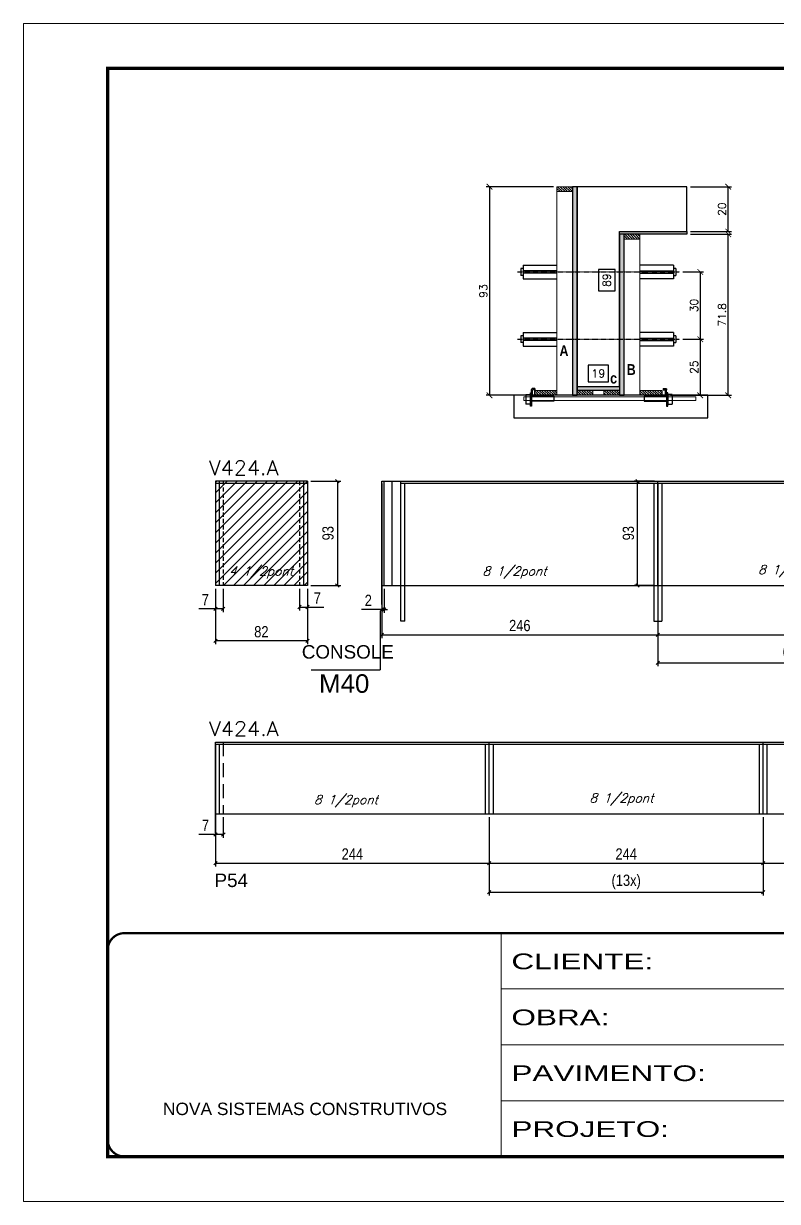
# Model space of a CAD drawing. Extents: x 137137 to 143418, y 10464 to 34486.
# Drawn here: x 138722 to 139394, y 23099 to 24149 of the extents above; entities that cross this region are included whole.
import ezdxf

# ---------------------------------------------------------------- set-up
doc = ezdxf.new("R2010")
doc.units = 0
for name, pattern in [('CONTINUO', [0]), ('DASHED', [0.75, 0.5, -0.25]), ('HIDDEN', [0.375, 0.25, -0.125])]:
    doc.linetypes.add(name, pattern=pattern)
for name, color, linetype in [('5', 5, 'Continuous'), ('barrote', 251, 'Continuous'), ('COTA', 241, 'Continuous'), ('Cota Seção (2x)', 4, 'Continuous'), ('detalhes', 4, 'Continuous'), ('NOMENCLATURA', 7, 'Continuous'), ('Painéis', 200, 'Continuous'), ('presilha', 1, 'Continuous'), ('Reaproveitamento', 251, 'Continuous'), ('SARR_2.2x7', 40, 'Continuous'), ('SARR_3.5x7', 81, 'Continuous'), ('TENSOR', 3, 'Continuous'), ('texto', 7, 'Continuous')]:
    doc.layers.add(name, color=color, linetype=linetype)
for name, color, linetype, lineweight in [('CONCRETO', 251, 'Continuous', 25), ('Folhas', 255, 'Continuous', 9), ('Hachura', 251, 'Continuous', 9), ('Madeira', 126, 'Continuous', 18), ('SARRAFO DE PRESSAO', 251, 'DASHED', 9), ('SCO-___-LAJ', 2, 'Continuous', 0), ('Texto Seção', 7, 'Continuous', 15)]:
    doc.layers.add(name, color=color, linetype=linetype, lineweight=lineweight)
doc.styles.add('ARIAL', font='arial.ttf')
doc.styles.add('COTA TECNICA', font='techl___.ttf', dxfattribs={"height": 10})
doc.styles.add('REGUA-120', font='ROMANS.shx', dxfattribs={"height": 15})
doc.styles.add('Romans', font='romans.shx')
doc.styles.get("Standard").update_dxf_attribs({"font": 'arial.ttf'})
doc.styles.add('TECNICA', font='techb___.ttf', dxfattribs={"height": 10})
doc.styles.add('Tecnologia', font='')
doc.styles.get('Tecnologia').set_extended_font_data('Forgotten Futurist')
doc.dimstyles.new('Cota Seção (2x)', dxfattribs={"dimtxt": 7, "dimasz": 5, "dimexe": 3, "dimexo": 3, "dimgap": 2, "dimtad": 3, "dimdec": 1, "dimlfac": 0.5, "dimzin": 12, "dimdsep": 46, "dimtxsty": 'Romans', "dimblk": 'ARCHTICK', "dimcen": 0, "dimclrd": 4, "dimclre": 4, "dimclrt": 1, "dimadec": 1, "dimazin": 3, "dimtfac": 1, "dimtdec": 1, "dimtmove": 0, "dimatfit": 3, "dimldrblk": 'OBLIQUE', "dimfxl": 1, "dimtolj": 1, "dimtzin": 12, "dimarcsym": 0})
doc.dimstyles.new('Cota Seção interna', dxfattribs={"dimtxt": 7, "dimasz": 6, "dimexe": 0.18, "dimexo": 2, "dimgap": -4, "dimtad": 3, "dimdec": 1, "dimlfac": 0.5, "dimzin": 12, "dimdsep": 46, "dimtxsty": 'Romans', "dimblk": 'ARCHTICK', "dimcen": 0.09, "dimse1": 1, "dimse2": 1, "dimsd1": 1, "dimsd2": 1, "dimclrd": 180, "dimclre": 5, "dimclrt": 1, "dimadec": 0, "dimazin": 3, "dimtfac": 1, "dimtdec": 1, "dimtofl": 0, "dimtmove": 0, "dimatfit": 3, "dimldrblk": 'ARCHTICK', "dimfxl": 1, "dimtolj": 1, "dimtzin": 0, "dimarcsym": 0})
doc.dimstyles.new('PAINEL', dxfattribs={"dimtxt": 10, "dimasz": 3, "dimexe": 3, "dimexo": 3, "dimgap": 3, "dimtad": 1, "dimdec": 1, "dimzin": 12, "dimdsep": 46, "dimtxsty": 'COTA TECNICA', "dimblk1": 'OBLIQUE', "dimblk2": 'OBLIQUE', "dimsah": 1, "dimcen": 0.9, "dimclrd": 4, "dimclre": 4, "dimclrt": 240, "dimadec": 1, "dimazin": 3, "dimtfac": 1, "dimtdec": 1, "dimtmove": 0, "dimatfit": 3, "dimfxl": 1, "dimtolj": 1, "dimtzin": 12, "dimarcsym": 0})

# ---------------------------------------------------------------- blocks, each defined once
blk = doc.blocks.new('9999999999')
at = {"color": 30, "linetype": 'CONTINUO'}
for p, q in [((98564.6, 34230.2), (98564.6, 34429.4)), ((98564.6, 34379.6), (99584, 34379.6)), ((98564.6, 34329.8), (99488, 34329.8)), ((98564.6, 34280), (99488, 34280))]:
    blk.add_line(p, q, dxfattribs=at)
at = {"color": 30, "linetype": 'CONTINUO', "const_width": 2}
blk.add_lwpolyline([(99584, 34230.2), (99584, 34414.4, 0.414214), (99569, 34429.4), (98229, 34429.4, 0.414214), (98214, 34414.4), (98214, 34245.2, 0.414214), (98229, 34230.2), (99584, 34230.2)], format="xyb", dxfattribs=at)
at = {"layer": 'Folhas'}
blk.add_lwpolyline([(98139, 34190.2), (99624, 34190.2), (99624, 35240.2), (98139, 35240.2)], close=True, dxfattribs=at)
at = {"layer": 'Folhas', "color": 30, "const_width": 3}
blk.add_lwpolyline([(98214, 34230.2), (99584, 34230.2), (99584, 35200.2), (98214, 35200.2)], close=True, dxfattribs=at)
at = {"color": 7, "linetype": 'Continuous', "ltscale": 5, "style": 'ARIAL'}
blk.add_text('NOVA SISTEMAS CONSTRUTIVOS', height=11.059, dxfattribs=at).set_placement((98263.2, 34267.2))
at = {"layer": 'Folhas', "color": 7, "style": 'Tecnologia', "width": 1.5}
for s, p in [('CLIENTE:', (98573.7, 34397.2)), ('OBRA:', (98573.7, 34347.3)), ('PAVIMENTO:', (98573.7, 34297.5)), ('PROJETO:', (98573.7, 34247.7))]:
    blk.add_text(s, height=14, dxfattribs=at).set_placement(p)
blk = doc.blocks.new('_Oblique')
at = {"color": 0, "linetype": 'ByBlock', "lineweight": -2}
blk.add_line((-0.5, -0.5), (0.5, 0.5), dxfattribs=at)
blk = doc.blocks.new('*D873')
at = {"layer": 'COTA', "color": 4, "linetype": 'ByBlock', "lineweight": -2, "transparency": 16777216}
for p, q in [((139041.5, 23657.2), (139041.5, 23600.8)), ((139287.5, 23644.8), (139287.5, 23600.8)), ((139041.5, 23603.8), (139287.5, 23603.8))]:
    blk.add_line(p, q, dxfattribs=at)
at = {"layer": 'Defpoints', "color": 0, "linetype": 'ByBlock', "transparency": 16777216}
for p in [(139041.5, 23660.2), (139287.5, 23647.8), (139287.5, 23603.8)]:
    blk.add_point(p, dxfattribs=at)
at = {"layer": 'COTA', "color": 4, "linetype": 'ByBlock', "lineweight": -2, "transparency": 16777216, "xscale": 3, "yscale": 3, "zscale": 3, "rotation": 180}
blk.add_blockref('_Oblique', (139041.5, 23603.8), dxfattribs=at)
at = {"layer": 'COTA', "color": 4, "linetype": 'ByBlock', "lineweight": -2, "transparency": 16777216, "xscale": 3, "yscale": 3, "zscale": 3}
blk.add_blockref('_Oblique', (139287.5, 23603.8), dxfattribs=at)
at = {"layer": 'COTA', "color": 240, "linetype": 'ByBlock', "transparency": 16777216, "insert": (139164.5, 23611.9), "char_height": 10, "attachment_point": 5, "style": 'COTA TECNICA'}
blk.add_mtext('\\A1;246', dxfattribs=at)
blk = doc.blocks.new('*D874')
at = {"layer": 'COTA', "color": 4, "linetype": 'ByBlock', "lineweight": -2, "transparency": 16777216}
for p, q in [((139287.5, 23644.8), (139287.5, 23600.8)), ((139531.5, 23644.8), (139531.5, 23600.8)), ((139287.5, 23603.8), (139531.5, 23603.8))]:
    blk.add_line(p, q, dxfattribs=at)
at = {"layer": 'Defpoints', "color": 0, "linetype": 'ByBlock', "transparency": 16777216}
for p in [(139287.5, 23647.8), (139531.5, 23647.8), (139531.5, 23603.8)]:
    blk.add_point(p, dxfattribs=at)
at = {"layer": 'COTA', "color": 4, "linetype": 'ByBlock', "lineweight": -2, "transparency": 16777216, "xscale": 3, "yscale": 3, "zscale": 3, "rotation": 180}
blk.add_blockref('_Oblique', (139287.5, 23603.8), dxfattribs=at)
at = {"layer": 'COTA', "color": 4, "linetype": 'ByBlock', "lineweight": -2, "transparency": 16777216, "xscale": 3, "yscale": 3, "zscale": 3}
blk.add_blockref('_Oblique', (139531.5, 23603.8), dxfattribs=at)
at = {"layer": 'COTA', "color": 240, "linetype": 'ByBlock', "transparency": 16777216, "insert": (139409.5, 23611.9), "char_height": 10, "attachment_point": 5, "style": 'COTA TECNICA'}
blk.add_mtext('\\A1;244', dxfattribs=at)
blk = doc.blocks.new('*D887')
at = {"layer": 'COTA', "color": 4, "lineweight": -2, "ltscale": 25, "transparency": 16777216}
for p, q in [((139287.5, 23644.8), (139287.5, 23575.7)), ((139531.5, 23644.8), (139531.5, 23575.7)), ((139287.5, 23578.7), (139531.5, 23578.7))]:
    blk.add_line(p, q, dxfattribs=at)
at = {"layer": 'Defpoints', "color": 0, "ltscale": 25, "transparency": 16777216}
for p in [(139287.5, 23647.8), (139531.5, 23647.8), (139531.5, 23578.7)]:
    blk.add_point(p, dxfattribs=at)
at = {"layer": 'COTA', "color": 4, "lineweight": -2, "ltscale": 25, "transparency": 16777216, "xscale": 3, "yscale": 3, "zscale": 3, "rotation": 180}
blk.add_blockref('_Oblique', (139287.5, 23578.7), dxfattribs=at)
at = {"layer": 'COTA', "color": 4, "lineweight": -2, "ltscale": 25, "transparency": 16777216, "xscale": 3, "yscale": 3, "zscale": 3}
blk.add_blockref('_Oblique', (139531.5, 23578.7), dxfattribs=at)
at = {"layer": 'COTA', "color": 240, "ltscale": 25, "transparency": 16777216, "insert": (139409.5, 23588), "char_height": 10, "attachment_point": 5, "style": 'COTA TECNICA'}
blk.add_mtext('\\A1;(4X)', dxfattribs=at)
blk = doc.blocks.new('_ArchTick')
at = {"color": 0, "linetype": 'ByBlock', "const_width": 0.15}
blk.add_lwpolyline([(-0.5, -0.5), (0.5, 0.5)], dxfattribs=at)
blk = doc.blocks.new('*D876')
at = {"layer": 'COTA', "color": 4, "lineweight": -2, "transparency": 16777216}
for p, q in [((139316.5, 23960.8), (139353.2, 23960.8)), ((139350.2, 23817.2), (139350.2, 23960.8)), ((139298.9, 23817.2), (139353.2, 23817.2))]:
    blk.add_line(p, q, dxfattribs=at)
at = {"layer": 'Defpoints', "color": 0, "transparency": 16777216}
for p in [(139313.5, 23960.8), (139350.2, 23960.8), (139295.9, 23817.2)]:
    blk.add_point(p, dxfattribs=at)
at = {"layer": 'COTA', "color": 4, "lineweight": -2, "transparency": 16777216, "xscale": 5, "yscale": 5, "zscale": 5}
for p, rotation in [((139350.2, 23960.8), 90), ((139350.2, 23817.2), 270)]:
    blk.add_blockref('_ArchTick', p, dxfattribs=dict(at, rotation=rotation))
at = {"layer": 'COTA', "color": 1, "transparency": 16777216, "insert": (139344.7, 23889), "char_height": 7, "attachment_point": 5, "rotation": 90, "style": 'Romans'}
blk.add_mtext('\\A1;71.8', dxfattribs=at)
blk = doc.blocks.new('*D877')
at = {"layer": 'COTA', "color": 4, "lineweight": -2, "transparency": 16777216}
for p, q in [((139316.5, 24003.2), (139353.2, 24003.2)), ((139350.2, 23963.2), (139350.2, 24003.2)), ((139316.5, 23963.2), (139353.2, 23963.2))]:
    blk.add_line(p, q, dxfattribs=at)
at = {"layer": 'Defpoints', "color": 0, "transparency": 16777216}
for p in [(139313.5, 24003.2), (139350.2, 24003.2), (139313.5, 23963.2)]:
    blk.add_point(p, dxfattribs=at)
at = {"layer": 'COTA', "color": 4, "lineweight": -2, "transparency": 16777216, "xscale": 5, "yscale": 5, "zscale": 5}
for p, rotation in [((139350.2, 24003.2), 90), ((139350.2, 23963.2), 270)]:
    blk.add_blockref('_ArchTick', p, dxfattribs=dict(at, rotation=rotation))
at = {"layer": 'COTA', "color": 1, "transparency": 16777216, "insert": (139344.7, 23983.2), "char_height": 7, "attachment_point": 5, "rotation": 90, "style": 'Romans'}
blk.add_mtext('\\A1;20', dxfattribs=at)
blk = doc.blocks.new('*D878')
at = {"layer": 'Cota Seção (2x)', "color": 180, "lineweight": -2, "transparency": 16777216}
for p, q in [((139249.5, 23929.4), (139234.5, 23929.4)), ((139234.5, 23929.4), (139234.5, 23910.4)), ((139249.5, 23910.4), (139249.5, 23929.4)), ((139234.5, 23910.4), (139249.5, 23910.4))]:
    blk.add_line(p, q, dxfattribs=at)
at = {"layer": 'Defpoints', "color": 0, "transparency": 16777216}
for p in [(139253.5, 24003.2), (139253.5, 24003.2), (139253.5, 23825.2)]:
    blk.add_point(p, dxfattribs=at)
at = {"layer": 'Cota Seção (2x)', "color": 1, "transparency": 16777216, "insert": (139242, 23919.9), "char_height": 7, "attachment_point": 5, "rotation": 90, "style": 'Romans'}
blk.add_mtext('\\A1;89', dxfattribs=at)
blk = doc.blocks.new('PRESILHA METÁLICA 1')
at = {"layer": 'presilha'}
for p, q in [((7.5, 10.6), (7.5, 19.9)), ((12, 21), (8.6, 21)), ((9, 11.6), (9, 18.9)), ((12, 19.5), (9.6, 19.5)), ((12, 21), (12, 19.5)), ((0, 13), (6, 13)), ((0, 13), (0, 0)), ((6, 0), (0, 0)), ((6, 15.5), (7.5, 15.5)), ((6, -2.5), (6, 15.5)), ((6, 13), (6, 0)), ((7.5, 15.5), (7.5, -2.5)), ((37.5, 4.1), (7.5, 4.1)), ((37.5, 11), (9.6, 11)), ((37.5, 11), (37.5, 4.1)), ((7.5, -2.5), (6, -2.5))]:
    blk.add_line(p, q, dxfattribs=at)
for centre, radius, start, end in [((8.6, 19.9), 1.14, 90, 180), ((9.6, 18.9), 0.57, 90, 180), ((9.6, 11.6), 0.57, 180, 270)]:
    blk.add_arc(centre, radius, start, end, dxfattribs=at)
blk = doc.blocks.new('*D879')
at = {"layer": 'Cota Seção (2x)', "color": 180, "lineweight": -2, "transparency": 16777216}
for p, q in [((139243.5, 23844.2), (139225.5, 23844.2)), ((139225.5, 23844.2), (139225.5, 23829.2)), ((139243.5, 23829.2), (139243.5, 23844.2)), ((139225.5, 23829.2), (139243.5, 23829.2))]:
    blk.add_line(p, q, dxfattribs=at)
at = {"layer": 'Defpoints', "color": 0, "transparency": 16777216}
for p in [(139253.5, 23825.2), (139215.5, 23817.2), (139253.5, 23817.2)]:
    blk.add_point(p, dxfattribs=at)
at = {"layer": 'Cota Seção (2x)', "color": 1, "transparency": 16777216, "insert": (139234.5, 23836.7), "char_height": 7, "attachment_point": 5, "style": 'Romans'}
blk.add_mtext('\\A1;19', dxfattribs=at)
blk = doc.blocks.new('*D880')
at = {"layer": 'COTA', "color": 4, "lineweight": -2, "transparency": 16777216}
for p, q in [((139194.5, 24003.2), (139134.5, 24003.2)), ((139137.5, 24003.2), (139137.5, 23817.2)), ((139194.5, 23817.2), (139134.5, 23817.2))]:
    blk.add_line(p, q, dxfattribs=at)
at = {"layer": 'Defpoints', "color": 0, "transparency": 16777216}
for p in [(139197.5, 24003.2), (139137.5, 23817.2), (139197.5, 23817.2)]:
    blk.add_point(p, dxfattribs=at)
at = {"layer": 'COTA', "color": 4, "lineweight": -2, "transparency": 16777216, "xscale": 5, "yscale": 5, "zscale": 5}
for p, rotation in [((139137.5, 24003.2), 90), ((139137.5, 23817.2), 270)]:
    blk.add_blockref('_ArchTick', p, dxfattribs=dict(at, rotation=rotation))
at = {"layer": 'COTA', "color": 1, "transparency": 16777216, "insert": (139132, 23910.2), "char_height": 7, "attachment_point": 5, "rotation": 90, "style": 'Romans'}
blk.add_mtext('\\A1;93', dxfattribs=at)
blk = doc.blocks.new('*D881')
at = {"layer": 'COTA', "color": 4, "lineweight": -2, "transparency": 16777216}
for p, q in [((139309.8, 23867.2), (139328.3, 23867.2)), ((139325.3, 23867.2), (139325.3, 23817.2)), ((139309.8, 23817.2), (139328.3, 23817.2))]:
    blk.add_line(p, q, dxfattribs=at)
at = {"layer": 'Defpoints', "color": 0, "transparency": 16777216}
for p in [(139306.8, 23867.2), (139306.8, 23817.2), (139325.3, 23817.2)]:
    blk.add_point(p, dxfattribs=at)
at = {"layer": 'COTA', "color": 4, "lineweight": -2, "transparency": 16777216, "xscale": 5, "yscale": 5, "zscale": 5}
for p, rotation in [((139325.3, 23867.2), 90), ((139325.3, 23817.2), 270)]:
    blk.add_blockref('_ArchTick', p, dxfattribs=dict(at, rotation=rotation))
at = {"layer": 'COTA', "color": 1, "transparency": 16777216, "insert": (139319.8, 23842.2), "char_height": 7, "attachment_point": 5, "rotation": 90, "style": 'Romans'}
blk.add_mtext('\\A1;25', dxfattribs=at)
blk = doc.blocks.new('*D888')
at = {"layer": 'COTA', "color": 4, "lineweight": -2, "ltscale": 25, "transparency": 16777216}
for p, q in [((139041.5, 23644.8), (139041.5, 23623.4)), ((139043.5, 23644.8), (139043.5, 23623.4)), ((139041.5, 23626.4), (139023.4, 23626.4)), ((139043.5, 23626.4), (139041.5, 23626.4)), ((139043.5, 23626.4), (139046.5, 23626.4))]:
    blk.add_line(p, q, dxfattribs=at)
at = {"layer": 'Defpoints', "color": 0, "ltscale": 25, "transparency": 16777216}
for p in [(139041.5, 23647.8), (139043.5, 23647.8), (139041.5, 23626.4)]:
    blk.add_point(p, dxfattribs=at)
at = {"layer": 'COTA', "color": 4, "lineweight": -2, "ltscale": 25, "transparency": 16777216, "xscale": 3, "yscale": 3, "zscale": 3}
blk.add_blockref('_Oblique', (139041.5, 23626.4), dxfattribs=at)
at = {"layer": 'COTA', "color": 4, "lineweight": -2, "ltscale": 25, "transparency": 16777216, "xscale": 3, "yscale": 3, "zscale": 3, "rotation": 180}
blk.add_blockref('_Oblique', (139043.5, 23626.4), dxfattribs=at)
at = {"layer": 'COTA', "color": 240, "ltscale": 25, "transparency": 16777216, "insert": (139029.5, 23634.4), "char_height": 10, "attachment_point": 5, "style": 'COTA TECNICA'}
blk.add_mtext('\\A1;2', dxfattribs=at)
blk = doc.blocks.new('*D890')
at = {"layer": 'COTA', "color": 4, "lineweight": -2, "ltscale": 25, "transparency": 16777216}
for p, q in [((138893.2, 23644.8), (138893.2, 23595.3)), ((138975.2, 23644.8), (138975.2, 23595.3)), ((138975.2, 23598.3), (138893.2, 23598.3))]:
    blk.add_line(p, q, dxfattribs=at)
at = {"layer": 'Defpoints', "color": 0, "ltscale": 25, "transparency": 16777216}
for p in [(138893.2, 23647.8), (138975.2, 23647.8), (138893.2, 23598.3)]:
    blk.add_point(p, dxfattribs=at)
at = {"layer": 'COTA', "color": 4, "lineweight": -2, "ltscale": 25, "transparency": 16777216, "xscale": 3, "yscale": 3, "zscale": 3, "rotation": 180}
blk.add_blockref('_Oblique', (138893.2, 23598.3), dxfattribs=at)
at = {"layer": 'COTA', "color": 4, "lineweight": -2, "ltscale": 25, "transparency": 16777216, "xscale": 3, "yscale": 3, "zscale": 3}
blk.add_blockref('_Oblique', (138975.2, 23598.3), dxfattribs=at)
at = {"layer": 'COTA', "color": 240, "ltscale": 25, "transparency": 16777216, "insert": (138934.2, 23606.4), "char_height": 10, "attachment_point": 5, "style": 'COTA TECNICA'}
blk.add_mtext('\\A1;82', dxfattribs=at)
blk = doc.blocks.new('*D891')
at = {"layer": 'COTA', "color": 4, "lineweight": -2, "ltscale": 25, "transparency": 16777216}
for p, q in [((138978.2, 23740.8), (139004.9, 23740.8)), ((139001.9, 23740.8), (139001.9, 23647.8)), ((138978.2, 23647.8), (139004.9, 23647.8))]:
    blk.add_line(p, q, dxfattribs=at)
at = {"layer": 'Defpoints', "color": 0, "ltscale": 25, "transparency": 16777216}
for p in [(138975.2, 23740.8), (138975.2, 23647.8), (139001.9, 23647.8)]:
    blk.add_point(p, dxfattribs=at)
at = {"layer": 'COTA', "color": 4, "lineweight": -2, "ltscale": 25, "transparency": 16777216, "xscale": 3, "yscale": 3, "zscale": 3}
for p, rotation in [((139001.9, 23740.8), 90), ((139001.9, 23647.8), 270)]:
    blk.add_blockref('_Oblique', p, dxfattribs=dict(at, rotation=rotation))
at = {"layer": 'COTA', "color": 240, "ltscale": 25, "transparency": 16777216, "insert": (138993.6, 23694.3), "char_height": 10, "attachment_point": 5, "rotation": 90, "style": 'COTA TECNICA'}
blk.add_mtext('\\A1;93', dxfattribs=at)
blk = doc.blocks.new('*D884')
at = {"layer": 'COTA', "color": 4, "lineweight": -2, "ltscale": 25, "transparency": 16777216}
for p, q in [((138893.2, 23644.8), (138893.2, 23624)), ((138900.2, 23644.8), (138900.2, 23624)), ((138893.2, 23627), (138878.5, 23627)), ((138900.2, 23627), (138893.2, 23627))]:
    blk.add_line(p, q, dxfattribs=at)
at = {"layer": 'Defpoints', "color": 0, "ltscale": 25, "transparency": 16777216}
for p in [(138893.2, 23647.8), (138900.2, 23647.8), (138893.2, 23627)]:
    blk.add_point(p, dxfattribs=at)
at = {"layer": 'COTA', "color": 4, "lineweight": -2, "ltscale": 25, "transparency": 16777216, "xscale": 3, "yscale": 3, "zscale": 3, "rotation": 180}
blk.add_blockref('_Oblique', (138893.2, 23627), dxfattribs=at)
at = {"layer": 'COTA', "color": 4, "lineweight": -2, "ltscale": 25, "transparency": 16777216, "xscale": 3, "yscale": 3, "zscale": 3}
blk.add_blockref('_Oblique', (138900.2, 23627), dxfattribs=at)
at = {"layer": 'COTA', "color": 240, "ltscale": 25, "transparency": 16777216, "insert": (138884.3, 23635.1), "char_height": 10, "attachment_point": 5, "style": 'COTA TECNICA'}
blk.add_mtext('\\A1;7', dxfattribs=at)
blk = doc.blocks.new('*D885')
at = {"layer": 'COTA', "color": 4, "lineweight": -2, "ltscale": 25, "transparency": 16777216}
for p, q in [((138968.2, 23644.8), (138968.2, 23625.5)), ((138975.2, 23644.8), (138975.2, 23625.5)), ((138968.2, 23628.5), (138975.2, 23628.5)), ((138975.2, 23628.5), (138989.9, 23628.5))]:
    blk.add_line(p, q, dxfattribs=at)
at = {"layer": 'Defpoints', "color": 0, "ltscale": 25, "transparency": 16777216}
for p in [(138968.2, 23647.8), (138975.2, 23647.8), (138975.2, 23628.5)]:
    blk.add_point(p, dxfattribs=at)
at = {"layer": 'COTA', "color": 4, "lineweight": -2, "ltscale": 25, "transparency": 16777216, "xscale": 3, "yscale": 3, "zscale": 3, "rotation": 180}
blk.add_blockref('_Oblique', (138968.2, 23628.5), dxfattribs=at)
at = {"layer": 'COTA', "color": 4, "lineweight": -2, "ltscale": 25, "transparency": 16777216, "xscale": 3, "yscale": 3, "zscale": 3}
blk.add_blockref('_Oblique', (138975.2, 23628.5), dxfattribs=at)
at = {"layer": 'COTA', "color": 240, "ltscale": 25, "transparency": 16777216, "insert": (138984.1, 23636.6), "char_height": 10, "attachment_point": 5, "style": 'COTA TECNICA'}
blk.add_mtext('\\A1;7', dxfattribs=at)
blk = doc.blocks.new('*D866')
at = {"layer": 'COTA', "color": 4, "linetype": 'ByBlock', "lineweight": -2, "transparency": 16777216}
for p, q in [((138893.3, 23453.6), (138893.3, 23397.2)), ((139137.3, 23441.1), (139137.3, 23397.2)), ((138893.3, 23400.2), (139137.3, 23400.2))]:
    blk.add_line(p, q, dxfattribs=at)
at = {"layer": 'Defpoints', "color": 0, "linetype": 'ByBlock', "transparency": 16777216}
for p in [(138893.3, 23456.6), (139137.3, 23444.1), (139137.3, 23400.2)]:
    blk.add_point(p, dxfattribs=at)
at = {"layer": 'COTA', "color": 4, "linetype": 'ByBlock', "lineweight": -2, "transparency": 16777216, "xscale": 3, "yscale": 3, "zscale": 3, "rotation": 180}
blk.add_blockref('_Oblique', (138893.3, 23400.2), dxfattribs=at)
at = {"layer": 'COTA', "color": 4, "linetype": 'ByBlock', "lineweight": -2, "transparency": 16777216, "xscale": 3, "yscale": 3, "zscale": 3}
blk.add_blockref('_Oblique', (139137.3, 23400.2), dxfattribs=at)
at = {"layer": 'COTA', "color": 240, "linetype": 'ByBlock', "transparency": 16777216, "insert": (139015.3, 23408.3), "char_height": 10, "attachment_point": 5, "style": 'COTA TECNICA'}
blk.add_mtext('\\A1;244', dxfattribs=at)
blk = doc.blocks.new('*D867')
at = {"layer": 'COTA', "color": 4, "linetype": 'ByBlock', "lineweight": -2, "transparency": 16777216}
for p, q in [((139137.3, 23441.1), (139137.3, 23397.2)), ((139381.3, 23441.1), (139381.3, 23397.2)), ((139137.3, 23400.2), (139381.3, 23400.2))]:
    blk.add_line(p, q, dxfattribs=at)
at = {"layer": 'Defpoints', "color": 0, "linetype": 'ByBlock', "transparency": 16777216}
for p in [(139137.3, 23444.1), (139381.3, 23444.1), (139381.3, 23400.2)]:
    blk.add_point(p, dxfattribs=at)
at = {"layer": 'COTA', "color": 4, "linetype": 'ByBlock', "lineweight": -2, "transparency": 16777216, "xscale": 3, "yscale": 3, "zscale": 3, "rotation": 180}
blk.add_blockref('_Oblique', (139137.3, 23400.2), dxfattribs=at)
at = {"layer": 'COTA', "color": 4, "linetype": 'ByBlock', "lineweight": -2, "transparency": 16777216, "xscale": 3, "yscale": 3, "zscale": 3}
blk.add_blockref('_Oblique', (139381.3, 23400.2), dxfattribs=at)
at = {"layer": 'COTA', "color": 240, "linetype": 'ByBlock', "transparency": 16777216, "insert": (139259.3, 23408.3), "char_height": 10, "attachment_point": 5, "style": 'COTA TECNICA'}
blk.add_mtext('\\A1;244', dxfattribs=at)
blk = doc.blocks.new('*D868')
at = {"layer": 'COTA', "color": 4, "lineweight": -2, "ltscale": 25, "transparency": 16777216}
for p, q in [((139381.3, 23441.1), (139381.3, 23397.2)), ((139586.3, 23441.1), (139586.3, 23397.2)), ((139381.3, 23400.2), (139586.3, 23400.2))]:
    blk.add_line(p, q, dxfattribs=at)
at = {"layer": 'Defpoints', "color": 0, "ltscale": 25, "transparency": 16777216}
for p in [(139381.3, 23444.1), (139586.3, 23444.1), (139586.3, 23400.2)]:
    blk.add_point(p, dxfattribs=at)
at = {"layer": 'COTA', "color": 4, "lineweight": -2, "ltscale": 25, "transparency": 16777216, "xscale": 3, "yscale": 3, "zscale": 3, "rotation": 180}
blk.add_blockref('_Oblique', (139381.3, 23400.2), dxfattribs=at)
at = {"layer": 'COTA', "color": 4, "lineweight": -2, "ltscale": 25, "transparency": 16777216, "xscale": 3, "yscale": 3, "zscale": 3}
blk.add_blockref('_Oblique', (139586.3, 23400.2), dxfattribs=at)
at = {"layer": 'COTA', "color": 240, "ltscale": 25, "transparency": 16777216, "insert": (139483.8, 23408.3), "char_height": 10, "attachment_point": 5, "style": 'COTA TECNICA'}
blk.add_mtext('\\A1;205', dxfattribs=at)
blk = doc.blocks.new('*D1313')
at = {"layer": 'COTA', "color": 4, "lineweight": -2, "transparency": 16777216}
for p, q in [((139309.8, 23927.2), (139328.3, 23927.2)), ((139325.3, 23927.2), (139325.3, 23867.2)), ((139309.8, 23867.2), (139328.3, 23867.2))]:
    blk.add_line(p, q, dxfattribs=at)
at = {"layer": 'Defpoints', "color": 0, "transparency": 16777216}
for p in [(139306.8, 23927.2), (139306.8, 23867.2), (139325.3, 23867.2)]:
    blk.add_point(p, dxfattribs=at)
at = {"layer": 'COTA', "color": 4, "lineweight": -2, "transparency": 16777216, "xscale": 5, "yscale": 5, "zscale": 5}
for p, rotation in [((139325.3, 23927.2), 90), ((139325.3, 23867.2), 270)]:
    blk.add_blockref('_ArchTick', p, dxfattribs=dict(at, rotation=rotation))
at = {"layer": 'COTA', "color": 1, "transparency": 16777216, "insert": (139319.8, 23897.2), "char_height": 7, "attachment_point": 5, "rotation": 90, "style": 'Romans'}
blk.add_mtext('\\A1;30', dxfattribs=at)
blk = doc.blocks.new('*D1314')
at = {"layer": 'COTA', "color": 4, "lineweight": -2, "ltscale": 25, "transparency": 16777216}
for p, q in [((139137.3, 23441.1), (139137.3, 23371.2)), ((139381.3, 23441.1), (139381.3, 23371.2)), ((139137.3, 23374.2), (139381.3, 23374.2))]:
    blk.add_line(p, q, dxfattribs=at)
at = {"layer": 'Defpoints', "color": 0, "ltscale": 25, "transparency": 16777216}
for p in [(139137.3, 23444.1), (139381.3, 23444.1), (139381.3, 23374.2)]:
    blk.add_point(p, dxfattribs=at)
at = {"layer": 'COTA', "color": 4, "lineweight": -2, "ltscale": 25, "transparency": 16777216, "xscale": 3, "yscale": 3, "zscale": 3, "rotation": 180}
blk.add_blockref('_Oblique', (139137.3, 23374.2), dxfattribs=at)
at = {"layer": 'COTA', "color": 4, "lineweight": -2, "ltscale": 25, "transparency": 16777216, "xscale": 3, "yscale": 3, "zscale": 3}
blk.add_blockref('_Oblique', (139381.3, 23374.2), dxfattribs=at)
at = {"layer": 'COTA', "color": 240, "ltscale": 25, "transparency": 16777216, "insert": (139259.3, 23383.4), "char_height": 10, "attachment_point": 5, "style": 'COTA TECNICA'}
blk.add_mtext('\\A1;(13x)', dxfattribs=at)
blk = doc.blocks.new('*D1316')
at = {"layer": 'COTA', "color": 4, "lineweight": -2, "ltscale": 25, "transparency": 16777216}
for p, q in [((138893.3, 23441.1), (138893.3, 23422.8)), ((138900.3, 23441.1), (138900.3, 23422.8)), ((138893.3, 23425.8), (138878.5, 23425.8)), ((138900.3, 23425.8), (138893.3, 23425.8))]:
    blk.add_line(p, q, dxfattribs=at)
at = {"layer": 'Defpoints', "color": 0, "ltscale": 25, "transparency": 16777216}
for p in [(138893.3, 23444.1), (138900.3, 23444.1), (138893.3, 23425.8)]:
    blk.add_point(p, dxfattribs=at)
at = {"layer": 'COTA', "color": 4, "lineweight": -2, "ltscale": 25, "transparency": 16777216, "xscale": 3, "yscale": 3, "zscale": 3, "rotation": 180}
blk.add_blockref('_Oblique', (138893.3, 23425.8), dxfattribs=at)
at = {"layer": 'COTA', "color": 4, "lineweight": -2, "ltscale": 25, "transparency": 16777216, "xscale": 3, "yscale": 3, "zscale": 3}
blk.add_blockref('_Oblique', (138900.3, 23425.8), dxfattribs=at)
at = {"layer": 'COTA', "color": 240, "ltscale": 25, "transparency": 16777216, "insert": (138884.4, 23433.9), "char_height": 10, "attachment_point": 5, "style": 'COTA TECNICA'}
blk.add_mtext('\\A1;7', dxfattribs=at)
blk = doc.blocks.new('*D2024')
at = {"layer": 'COTA', "color": 4, "lineweight": -2, "ltscale": 25, "transparency": 16777216}
for p, q in [((139284.5, 23740.8), (139266.5, 23740.8)), ((139269.5, 23647.8), (139269.5, 23740.8)), ((139284.5, 23647.8), (139266.5, 23647.8))]:
    blk.add_line(p, q, dxfattribs=at)
at = {"layer": 'Defpoints', "color": 0, "ltscale": 25, "transparency": 16777216}
for p in [(139269.5, 23740.8), (139287.5, 23740.8), (139287.5, 23647.8)]:
    blk.add_point(p, dxfattribs=at)
at = {"layer": 'COTA', "color": 4, "lineweight": -2, "ltscale": 25, "transparency": 16777216, "xscale": 3, "yscale": 3, "zscale": 3}
for p, rotation in [((139269.5, 23740.8), 90), ((139269.5, 23647.8), 270)]:
    blk.add_blockref('_Oblique', p, dxfattribs=dict(at, rotation=rotation))
at = {"layer": 'COTA', "color": 240, "ltscale": 25, "transparency": 16777216, "insert": (139261.3, 23694.3), "char_height": 10, "attachment_point": 5, "rotation": 90, "style": 'COTA TECNICA'}
blk.add_mtext('\\A1;93', dxfattribs=at)

msp = doc.modelspace()

# ---------------------------------------------------------------- hatches: boundary and pattern name
at = {"layer": 'Hachura'}
h = msp.add_hatch(dxfattribs=at)
h.set_pattern_fill('ANSI31', color=256, scale=0.5, angle=270, style=0)
h.set_pattern_definition([(315, (162087.5489, 15695.549), (1.12253202, 1.12253202), [])])
h.paths.add_polyline_path([(139197.49, 23998.79), (139197.49, 24003.19), (139211.49, 24003.19), (139211.49, 23998.79)])
h = msp.add_hatch(color=256, dxfattribs=at)
h.dxf.hatch_style = 1
h.paths.add_polyline_path([(139215.49, 24003.19), (139211.49, 24003.19), (139211.49, 23817.19), (139215.49, 23817.19)])
h = msp.add_hatch(color=256, dxfattribs=at)
h.dxf.hatch_style = 1
h.paths.add_polyline_path([(139253.49, 23960.79), (139253.49, 23963.19), (139313.49, 23963.19), (139313.49, 23960.79)])
h = msp.add_hatch(color=256, dxfattribs=at)
h.dxf.hatch_style = 1
h.paths.add_polyline_path([(139257.49, 23960.79), (139253.49, 23960.79), (139253.49, 23817.19), (139257.49, 23817.19)])
h = msp.add_hatch(dxfattribs=at)
h.set_pattern_fill('ANSI31', color=256, scale=0.5, angle=270, style=0)
h.set_pattern_definition([(315, (162147.5489, 15653.149), (1.12253202, 1.12253202), [])])
h.paths.add_polyline_path([(139257.49, 23956.39), (139257.49, 23960.79), (139271.49, 23960.79), (139271.49, 23956.39)])
h = msp.add_hatch(color=256, dxfattribs=at)
h.dxf.hatch_style = 1
h.paths.add_polyline_path([(139215.49, 23821.59), (139215.49, 23825.19), (139253.49, 23825.19), (139253.49, 23821.59)])
h = msp.add_hatch(dxfattribs=at)
h.set_pattern_fill('ANSI31', color=256, scale=0.5, angle=270, style=0)
h.set_pattern_definition([(315, (162053.5489, 15587.549), (1.12253202, 1.12253202), [])])
h.paths.add_polyline_path([(139197.49, 23817.19), (139197.49, 23821.59), (139177.49, 23821.59), (139177.49, 23817.19)])
h = msp.add_hatch(dxfattribs=at)
h.set_pattern_fill('ANSI31', color=256, scale=0.5, angle=270, style=0)
h.set_pattern_definition([(315, (162156.351, 15587.549), (1.12253202, 1.12253202), [])])
h.paths.add_polyline_path([(139215.49, 23817.19), (139215.49, 23821.59), (139229.49, 23821.59), (139229.49, 23817.19)])
h = msp.add_hatch(dxfattribs=at)
h.set_pattern_fill('ANSI31', color=256, scale=0.5, angle=270, style=0)
h.set_pattern_definition([(315, (162156.3489, 15587.549), (1.12253202, 1.12253202), [])])
h.paths.add_polyline_path([(139253.49, 23817.19), (139253.49, 23821.59), (139239.49, 23821.59), (139239.49, 23817.19)])
h = msp.add_hatch(dxfattribs=at)
h.set_pattern_fill('ANSI31', color=256, scale=0.5, angle=270, style=0)
h.set_pattern_definition([(315, (162147.5489, 15587.549), (1.12253202, 1.12253202), [])])
h.paths.add_polyline_path([(139291.49, 23817.19), (139291.49, 23821.59), (139271.49, 23821.59), (139271.49, 23817.19)])
at = {"layer": 'Reaproveitamento', "linetype": 'ByBlock'}
h = msp.add_hatch(dxfattribs=at)
h.set_pattern_fill('ANSI31', color=256, scale=2)
h.paths.add_polyline_path([(138893.21, 23740.78), (138893.21, 23647.78), (138975.21, 23647.78), (138975.21, 23740.78)])

# ---------------------------------------------------------------- linework, layer by layer
at = {"ltscale": 3}
for p, q in [((139165.49, 23930.16), (139165.49, 23924.16)), ((139167.49, 23930.16), (139165.49, 23930.16)), ((139167.49, 23933.16), (139167.49, 23921.16)), ((139167.49, 23933.16), (139197.49, 23933.16)), ((139301.49, 23933.16), (139271.49, 23933.16)), ((139301.49, 23933.16), (139301.49, 23921.16)), ((139303.49, 23930.16), (139301.49, 23930.16)), ((139303.49, 23930.16), (139303.49, 23924.16)), ((139167.49, 23924.16), (139165.49, 23924.16)), ((139197.49, 23928.16), (139167.49, 23928.16)), ((139197.49, 23926.16), (139167.49, 23926.16)), ((139167.49, 23921.16), (139197.49, 23921.16)), ((139271.49, 23928.16), (139301.49, 23928.16)), ((139271.49, 23926.16), (139301.49, 23926.16)), ((139301.49, 23921.16), (139271.49, 23921.16)), ((139301.49, 23924.16), (139303.49, 23924.16)), ((139165.49, 23870.16), (139165.49, 23864.16)), ((139167.49, 23870.16), (139165.49, 23870.16)), ((139167.49, 23873.16), (139167.49, 23861.16)), ((139167.49, 23873.16), (139197.49, 23873.16)), ((139197.49, 23868.16), (139167.49, 23868.16)), ((139301.49, 23873.16), (139271.49, 23873.16)), ((139271.49, 23868.16), (139301.49, 23868.16)), ((139301.49, 23873.16), (139301.49, 23861.16)), ((139303.49, 23870.16), (139301.49, 23870.16)), ((139303.49, 23870.16), (139303.49, 23864.16)), ((139167.49, 23864.16), (139165.49, 23864.16)), ((139197.49, 23866.16), (139167.49, 23866.16)), ((139167.49, 23861.16), (139197.49, 23861.16)), ((139271.49, 23866.16), (139301.49, 23866.16)), ((139301.49, 23861.16), (139271.49, 23861.16)), ((139301.49, 23864.16), (139303.49, 23864.16))]:
    msp.add_line(p, q, dxfattribs=at)
at = {"layer": 'barrote'}
msp.add_lwpolyline([(139159.12, 23797.19), (139332.09, 23797.19), (139332.09, 23817.19), (139159.12, 23817.19)], close=True, dxfattribs=at)
at = {"layer": 'CONCRETO'}
msp.add_lwpolyline([(139253.49, 23963.19), (139313.49, 23963.19), (139313.49, 24003.19), (139253.49, 24003.19), (139253.49, 24003.19), (139215.49, 24003.19), (139215.49, 23821.59), (139215.49, 23821.59), (139215.49, 23825.19), (139253.49, 23825.19)], close=True, dxfattribs=at)
at = {"layer": 'COTA', "linetype": 'ByBlock'}
for p, q in [((139041.54, 23630.78), (139041.54, 23647.78)), ((138893.28, 23427.13), (138893.28, 23444.13))]:
    msp.add_line(p, q, dxfattribs=at)
at = {"layer": 'Madeira'}
for points in [[(139197.49, 23998.79), (139197.49, 24003.19), (139211.49, 24003.19), (139211.49, 23998.79)], [(139197.49, 24003.19), (139211.49, 24003.19), (139211.49, 23817.19), (139197.49, 23817.19)], [(139257.49, 23956.39), (139257.49, 23960.79), (139271.49, 23960.79), (139271.49, 23956.39)], [(139257.49, 23960.79), (139271.49, 23960.79), (139271.49, 23817.19), (139257.49, 23817.19)], [(139197.49, 23817.19), (139197.49, 23821.59), (139177.49, 23821.59), (139177.49, 23817.19)], [(139215.49, 23817.19), (139215.49, 23821.59), (139229.49, 23821.59), (139229.49, 23817.19)], [(139253.49, 23817.19), (139253.49, 23821.59), (139239.49, 23821.59), (139239.49, 23817.19)], [(139291.49, 23817.19), (139291.49, 23821.59), (139271.49, 23821.59), (139271.49, 23817.19)]]:
    msp.add_lwpolyline(points, close=True, dxfattribs=at)
at = {"layer": 'NOMENCLATURA', "linetype": 'Continuous'}
for p in [(139040.04, 23624.9), (138978.55, 23572.5)]:
    msp.add_line(p, (139040.04, 23572.5), dxfattribs=at)
at = {"layer": 'Painéis', "linetype": 'ByBlock'}
for p, q in [((138975.21, 23740.78), (138893.21, 23740.78)), ((138893.21, 23740.78), (138893.21, 23647.78)), ((138975.21, 23740.78), (138975.21, 23647.78)), ((139041.54, 23740.78), (139779.04, 23740.78)), ((139041.54, 23647.78), (139041.54, 23740.78)), ((139043.54, 23647.78), (139043.54, 23740.78)), ((139287.54, 23647.78), (139287.54, 23740.78)), ((138975.21, 23647.78), (138893.21, 23647.78)), ((139041.54, 23647.78), (139719.04, 23647.78)), ((138893.28, 23508.13), (139830.28, 23508.13)), ((138893.28, 23444.13), (138893.28, 23508.13)), ((139137.28, 23444.13), (139137.28, 23508.13)), ((139381.28, 23444.13), (139381.28, 23508.13)), ((138893.28, 23444.13), (139830.28, 23444.13))]:
    msp.add_line(p, q, dxfattribs=at)
at = {"layer": 'Painéis'}
for points in [[(139215.49, 24003.19), (139211.49, 24003.19), (139211.49, 23817.19), (139215.49, 23817.19)], [(139253.49, 23960.79), (139253.49, 23963.19), (139313.49, 23963.19), (139313.49, 23960.79)], [(139257.49, 23960.79), (139253.49, 23960.79), (139253.49, 23817.19), (139257.49, 23817.19)], [(139215.49, 23821.59), (139215.49, 23825.19), (139253.49, 23825.19), (139253.49, 23821.59)]]:
    msp.add_lwpolyline(points, close=True, dxfattribs=at)
at = {"layer": 'SARR_2.2x7', "linetype": 'HIDDEN', "ltscale": 15}
for p, q in [((138900.21, 23740.78), (138900.21, 23647.78)), ((138968.21, 23740.78), (138968.21, 23647.78))]:
    msp.add_line(p, q, dxfattribs=at)
at = {"layer": 'SARR_2.2x7', "linetype": 'Continuous'}
for p, q in [((139041.54, 23738.58), (139041.54, 23740.78)), ((139050.52, 23740.78), (139050.52, 23647.78)), ((138975.21, 23738.58), (138893.21, 23738.58)), ((139287.54, 23738.58), (139058.54, 23738.58)), ((139531.54, 23738.58), (139287.54, 23738.58)), ((138893.28, 23505.93), (138893.28, 23508.13)), ((139137.28, 23505.93), (138893.28, 23505.93)), ((139381.28, 23505.93), (139137.28, 23505.93)), ((139381.28, 23505.93), (139381.28, 23505.93)), ((139586.28, 23505.93), (139381.28, 23505.93))]:
    msp.add_line(p, q, dxfattribs=at)
at = {"layer": 'SARR_2.2x7', "linetype": 'HIDDEN', "ltscale": 50}
msp.add_line((138900.26, 23508.13), (138900.26, 23444.13), dxfattribs=at)
at = {"layer": 'SARR_3.5x7'}
for p, q in [((138896.71, 23740.78), (138896.71, 23647.78)), ((138971.71, 23740.78), (138971.71, 23647.78)), ((139058.54, 23615.78), (139058.54, 23740.78)), ((139041.54, 23738.58), (139041.54, 23647.78)), ((139062.04, 23615.78), (139062.04, 23738.58)), ((139284.04, 23738.58), (139284.04, 23615.78)), ((139287.54, 23738.58), (139287.54, 23615.78)), ((139291.04, 23738.58), (139291.04, 23615.78)), ((139062.04, 23615.78), (139058.54, 23615.78)), ((139284.04, 23615.78), (139291.04, 23615.78)), ((138893.28, 23444.13), (138893.28, 23508.13)), ((138893.28, 23505.93), (138893.28, 23444.13)), ((138896.78, 23444.13), (138896.78, 23505.93)), ((139133.78, 23505.93), (139133.78, 23444.13)), ((139140.78, 23505.93), (139140.78, 23444.13)), ((139377.78, 23505.93), (139377.78, 23444.13)), ((139384.78, 23505.93), (139384.78, 23444.13))]:
    msp.add_line(p, q, dxfattribs=at)
at = {"layer": 'SCO-___-LAJ', "color": 1}
msp.add_lwpolyline([(139168.13, 23815.86), (139321.43, 23815.86), (139321.43, 23812.66), (139168.13, 23812.66)], close=True, dxfattribs=at)
at = {"layer": 'TENSOR', "linetype": 'HIDDEN', "ltscale": 0.5}
for p, q in [((139162.49, 23927.16), (139306.79, 23927.16)), ((139162.49, 23867.16), (139306.79, 23867.16))]:
    msp.add_line(p, q, dxfattribs=at)

# ---------------------------------------------------------------- block references
at = {"layer": 'presilha', "yscale": 0.6666666666666666, "zscale": 0.6666666666666666}
for p, xscale in [((139169.91, 23809.23), 0.6666666666666666), ((139300.36, 23809.23), -0.6666666666666666)]:
    msp.add_blockref('PRESILHA METÁLICA 1', p, dxfattribs=dict(at, xscale=xscale))
at = {"layer": 'SARRAFO DE PRESSAO', "color": 6, "linetype": 'ByBlock'}
msp.add_blockref('9999999999', (40583.31, -11091.6), dxfattribs=at)

# ---------------------------------------------------------------- texts
at = {"layer": '5', "linetype": 'Continuous'}
for s, p in [('CONSOLE', (138970.23, 23582.51)), ('P54', (138892.46, 23378.87))]:
    msp.add_text(s, height=12, rotation=0.00004, dxfattribs=at).set_placement(p)
at = {"layer": 'detalhes', "style": 'TECNICA'}
for s, p in [('A', (139199.88, 23852.22)), ('c', (139245.01, 23827.69)), ('B', (139259.84, 23835.38))]:
    msp.add_text(s, height=9.6, dxfattribs=at).set_placement(p)
at = {"layer": 'NOMENCLATURA', "linetype": 'Continuous'}
msp.add_text('M40', height=16.5, dxfattribs=at).set_placement((138985.6, 23552.01))
at = {"layer": 'texto', "color": 2, "char_height": 8, "attachment_point": 5, "style": 'Romans'}
for s, insert in [('{\\Q19;\\C256;8 1/2pont}', (139405.34, 23660.55)), ('{\\Q19;\\C256;4 1/2pont}', (138933.95, 23659.16)), ('{\\Q19;\\C256;8 1/2pont}', (139159.85, 23659.16)), ('{\\Q19;\\C256;8 1/2pont}', (139009.59, 23455.51)), ('{\\Q19;\\C256;8 1/2pont}', (139255.08, 23456.9))]:
    msp.add_mtext(s, dxfattribs=dict(at, insert=insert))
at = {"layer": 'Texto Seção', "style": 'REGUA-120', "width": 1.05}
for p in [(138887.38, 23746.16), (138887.45, 23513.51)]:
    msp.add_text('V424.A', height=13, dxfattribs=at).set_placement(p)

# ---------------------------------------------------------------- dimensions: what is measured, and where the dimension line sits
at = {"layer": 'COTA'}
for base, p1, p2, picture, middle in [((139137.52, 23817.19), (139197.49, 24003.19), (139197.49, 23817.19), '*D880', (139132.02, 23910.19)), ((139350.21, 24003.19), (139313.49, 23963.19), (139313.49, 24003.19), '*D877', (139344.71, 23983.19)), ((139350.21, 23960.79), (139295.89, 23817.19), (139313.49, 23960.79), '*D876', (139344.71, 23888.99)), ((139325.35, 23867.16), (139306.79, 23927.16), (139306.79, 23867.16), '*D1313', (139319.85, 23897.16)), ((139325.35, 23817.19), (139306.79, 23867.16), (139306.79, 23817.19), '*D881', (139319.85, 23842.18))]:
    dim = msp.add_linear_dim(base=base, p1=p1, p2=p2, angle=90, dimstyle='Cota Seção (2x)', dxfattribs=at)
    dim.commit()
    dim.dimension.update_dxf_attribs({"geometry": picture, "text_midpoint": middle})
at = {"layer": 'COTA', "ltscale": 25}
for base, p1, p2, picture, middle in [((139001.86, 23647.78), (138975.21, 23740.78), (138975.21, 23647.78), '*D891', (138993.61, 23694.28)), ((139269.54, 23740.78), (139287.54, 23647.78), (139287.54, 23740.78), '*D2024', (139261.29, 23694.28))]:
    dim = msp.add_linear_dim(base=base, p1=p1, p2=p2, angle=90, dimstyle='PAINEL', dxfattribs=at)
    dim.commit()
    dim.dimension.update_dxf_attribs({"geometry": picture, "text_midpoint": middle})
at = {"layer": 'COTA', "linetype": 'ByBlock'}
for base, p1, p2, picture, middle in [((139287.54, 23603.83), (139041.54, 23660.23), (139287.54, 23647.78), '*D873', (139164.54, 23611.93)), ((139137.28, 23400.18), (138893.28, 23456.58), (139137.28, 23444.13), '*D866', (139015.28, 23408.26))]:
    dim = msp.add_linear_dim(base=base, p1=p1, p2=p2, dimstyle='PAINEL', dxfattribs=at)
    dim.commit()
    dim.dimension.update_dxf_attribs({"geometry": picture, "text_midpoint": middle})
at = {"layer": 'COTA', "ltscale": 25}
for base, p1, p2, picture, middle in [((138893.21, 23627.01), (138900.21, 23647.78), (138893.21, 23647.78), '*D884', (138884.35, 23635.08)), ((138893.21, 23598.35), (138975.21, 23647.78), (138893.21, 23647.78), '*D890', (138934.21, 23606.44)), ((138975.21, 23628.51), (138968.21, 23647.78), (138975.21, 23647.78), '*D885', (138984.08, 23636.58)), ((139041.54, 23626.4), (139043.54, 23647.78), (139041.54, 23647.78), '*D888', (139029.48, 23634.4)), ((138893.28, 23425.81), (138900.26, 23444.13), (138893.28, 23444.13), '*D1316', (138884.41, 23433.88)), ((139586.28, 23400.18), (139381.28, 23444.13), (139586.28, 23444.13), '*D868', (139483.78, 23408.29))]:
    dim = msp.add_linear_dim(base=base, p1=p1, p2=p2, dimstyle='PAINEL', dxfattribs=at)
    dim.commit()
    dim.dimension.update_dxf_attribs({"geometry": picture, "text_midpoint": middle})
at = {"layer": 'COTA', "linetype": 'ByBlock'}
for base, p1, p2, picture, middle in [((139531.54, 23603.83), (139287.54, 23647.78), (139531.54, 23647.78), '*D874', (139409.54, 23611.9)), ((139381.28, 23400.18), (139137.28, 23444.13), (139381.28, 23444.13), '*D867', (139259.28, 23408.26))]:
    dim = msp.add_linear_dim(base=base, p1=p1, p2=p2, dimstyle='PAINEL', override={"dimtmove": 1}, dxfattribs=at)
    dim.commit()
    dim.dimension.update_dxf_attribs({"geometry": picture, "text_midpoint": middle})
at = {"layer": 'COTA', "ltscale": 25}
for base, p1, p2, text, picture, middle in [((139531.54, 23578.75), (139287.54, 23647.78), (139531.54, 23647.78), '(4X)', '*D887', (139409.54, 23587.97)), ((139381.28, 23374.15), (139137.28, 23444.13), (139381.28, 23444.13), '(13x)', '*D1314', (139259.28, 23383.37))]:
    dim = msp.add_linear_dim(base=base, p1=p1, p2=p2, text=text, dimstyle='PAINEL', dxfattribs=at)
    dim.commit()
    dim.dimension.update_dxf_attribs({"geometry": picture, "text_midpoint": middle})
at = {"layer": 'Cota Seção (2x)'}
dim = msp.add_linear_dim(base=(139253.49, 24003.19), p1=(139253.49, 23825.19), p2=(139253.49, 24003.19), angle=90, dimstyle='Cota Seção interna', dxfattribs=at)
dim.commit()
dim.dimension.update_dxf_attribs({"geometry": '*D878', "text_midpoint": (139253.49, 23919.91), "dimtype": 160})
dim = msp.add_linear_dim(base=(139253.49, 23825.19), p1=(139215.49, 23817.19), p2=(139253.49, 23817.19), dimstyle='Cota Seção interna', dxfattribs=at)
dim.commit()
dim.dimension.update_dxf_attribs({"geometry": '*D879', "text_midpoint": (139234.49, 23825.19), "dimtype": 160})

doc.saveas('drawing.dxf')
